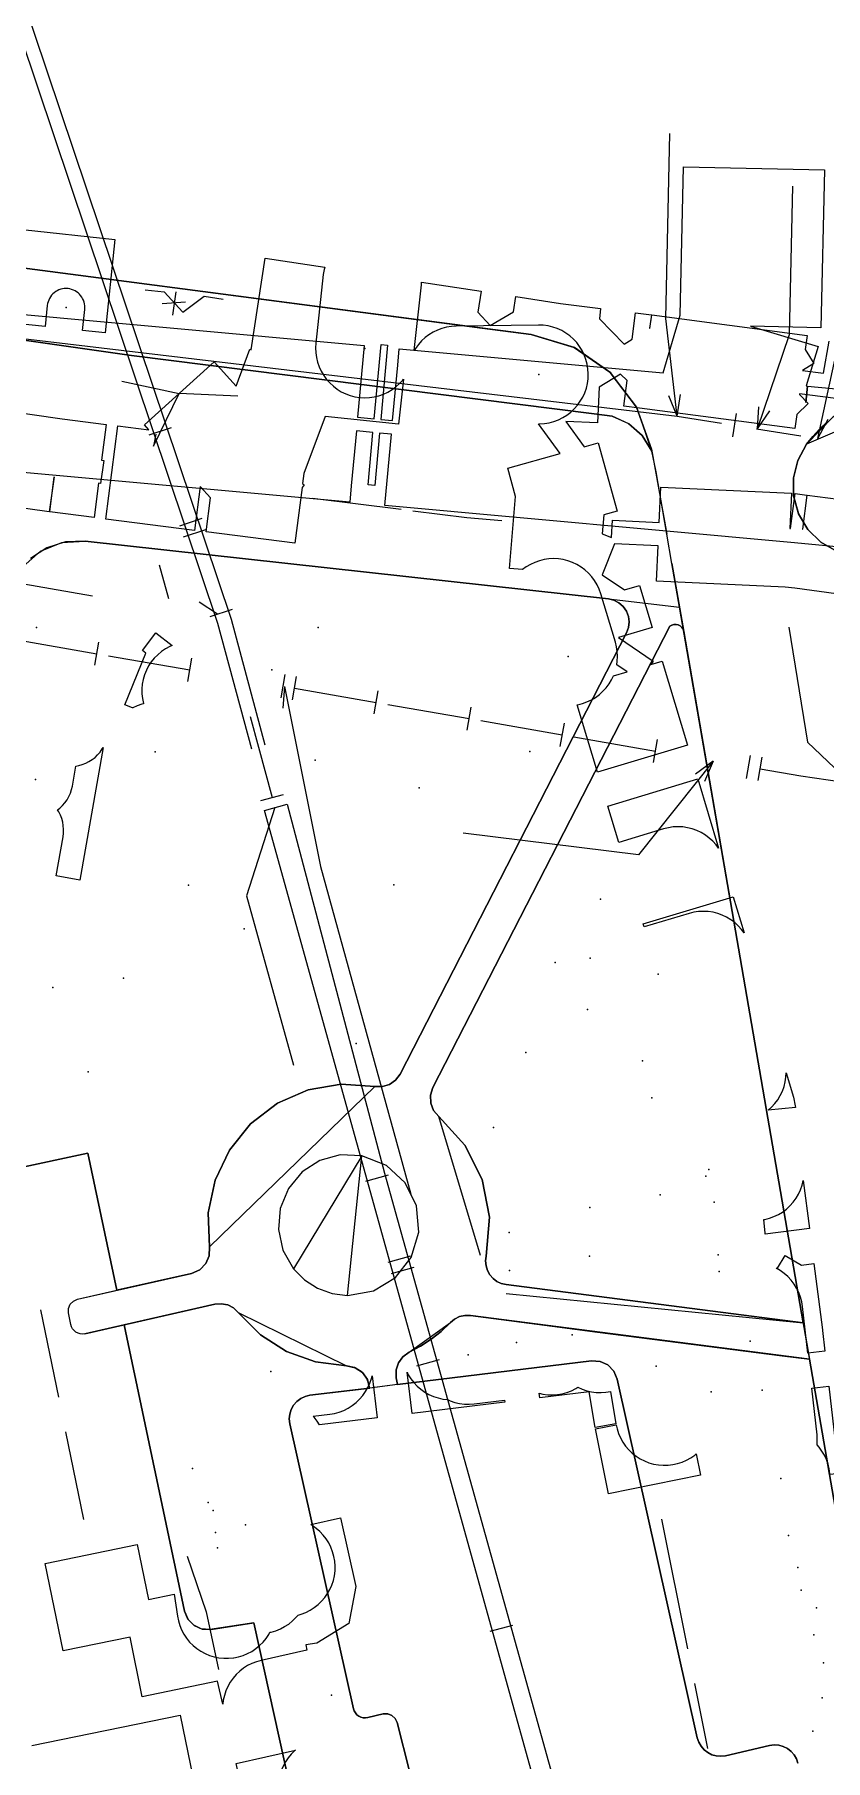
# Model space of a CAD drawing. Header units: metres. Extents: x 8858 to 9287, y -8974 to -8722.
# Drawn here: x 8967.4 to 9001, y -8900.2 to -8826.8 of the extents above; entities that cross this region are included whole.
import ezdxf

# ---------------------------------------------------------------- set-up
doc = ezdxf.new("R2010")
doc.units = ezdxf.units.M
for name, color, linetype in [('BENCH', 7, 'Continuous'), ('BUSH', 7, 'Continuous'), ('CURB', 7, 'Continuous'), ('ELECTR_CABLE', 7, 'Continuous'), ('GAS', 7, 'Continuous'), ('GRASS', 7, 'Continuous'), ('GROUND', 7, 'Continuous'), ('OVERHEAD_POWER_LINE', 7, 'Continuous'), ('ROAD', 7, 'Continuous'), ('SEWER', 7, 'Continuous'), ('SIDEWALK_PATH', 7, 'Continuous'), ('TRASH_BIN', 7, 'Continuous'), ('TREE', 7, 'Continuous'), ('WATER_PIPELINE', 7, 'Continuous')]:
    doc.layers.add(name, color=color, linetype=linetype)

msp = doc.modelspace()

# ---------------------------------------------------------------- linework, layer by layer
at = {"layer": 'BENCH'}
for p in [(8989.535, -8866.277), (8996.182, -8884.552)]:
    msp.add_point(p, dxfattribs=at)
at = {"layer": 'BUSH'}
for p in [(8968.709, -8838.397), (8981.436, -8840.144), (8988.844, -8841.251), (8979.441, -8852.024)]:
    msp.add_point(p, dxfattribs=at)
at = {"layer": 'CURB'}
for points in [[(8956.687, -8835.387), (8986.432, -8839.285)], [(8986.432, -8839.285), (8988.51, -8839.558)], [(9005.826, -8841.827), (9000.239, -8844.225)], [(8993.634, -8844.438), (8994.289, -8848.056)], [(8991.798, -8850.803), (8969.531, -8848.344)], [(8994.504, -8849.302), (8995.014, -8852.187)], [(8994.411, -8851.968), (8984.324, -8871.606)], [(8995.014, -8852.187), (9000.097, -8881.612)], [(8999.484, -8852.01), (9000.275, -8856.907), (9006.589, -8862.902), (9009.615, -8881.544), (9005.898, -8887.403), (9005.682, -8888.528), (9005.929, -8892.651), (9009.377, -8909.472)], [(8992.578, -8852.253), (8982.934, -8871.03)], [(8981.859, -8871.556), (8974.818, -8878.383)], [(8986.353, -8878.754), (8984.575, -8872.833)], [(8966.523, -8875.061), (8969.641, -8874.395), (8970.874, -8880.235)], [(8981.302, -8874.504), (8978.395, -8879.316)], [(8980.698, -8880.451), (8981.302, -8874.504)], [(8969.2, -8880.616), (8974.052, -8879.513)], [(8969.516, -8882.082), (8975.039, -8880.826)], [(8987.453, -8880.37), (9000.097, -8881.612)], [(8968.914, -8881.689), (8968.819, -8881.198)], [(8976.045, -8881.18), (8980.65, -8883.451)], [(8985.923, -8881.307), (8989.401, -8881.76), (8991.33, -8882.014), (8996.541, -8882.688), (8999.195, -8883.021), (9000.365, -8883.159)], [(8971.184, -8881.703), (8973.757, -8893.888)], [(8983.318, -8882.872), (8985.074, -8881.606)], [(8991.08, -8883.238), (8982.816, -8884.249)], [(9000.365, -8883.159), (9005.081, -8910.4)], [(8981.64, -8884.393), (8979.091, -8884.704)], [(8981.64, -8884.393), (8981.618, -8884.273)], [(8982.816, -8884.249), (8982.763, -8883.953)], [(8995.585, -8899.285), (8992.177, -8884.013)], [(8978.237, -8885.915), (8980.949, -8898.044)], [(8974.887, -8894.669), (8976.71, -8894.389), (8978.433, -8902.23)], [(8981.552, -8898.422), (8982.212, -8898.266)], [(8982.812, -8898.631), (8983.328, -8900.7)], [(8998.666, -8899.611), (8996.784, -8900.042)]]:
    msp.add_lwpolyline(points, dxfattribs=at)
at = {"layer": 'ELECTR_CABLE'}
for points in [[(8966.85, -8835.087), (8970.794, -8835.507), (8970.37, -8839.485), (8969.408, -8839.382), (8969.504, -8838.482), (8969.509, -8838.403), (8969.506, -8838.325), (8969.495, -8838.247), (8969.476, -8838.171), (8969.45, -8838.097), (8969.417, -8838.026), (8969.378, -8837.958), (8969.331, -8837.894), (8969.279, -8837.836), (8969.221, -8837.783), (8969.159, -8837.735), (8969.092, -8837.694), (8969.021, -8837.66), (8968.947, -8837.633), (8968.871, -8837.614), (8968.794, -8837.601), (8968.715, -8837.597), (8968.637, -8837.6), (8968.559, -8837.611), (8968.483, -8837.629), (8968.409, -8837.655), (8968.338, -8837.688), (8968.27, -8837.728), (8968.206, -8837.774), (8968.148, -8837.827), (8968.095, -8837.884), (8968.047, -8837.947), (8968.006, -8838.014), (8967.972, -8838.085), (8967.945, -8838.158), (8967.926, -8838.234), (8967.913, -8838.312), (8967.817, -8839.212), (8966.426, -8839.064)], [(9001.496, -8850.586), (8999.742, -8850.353), (8999.323, -8850.3), (8993.851, -8850.045), (8993.921, -8848.547), (8992.067, -8848.46), (8991.541, -8849.775), (8992.484, -8850.422), (8993.123, -8850.23), (8993.662, -8852.019), (8992.234, -8852.449), (8993.707, -8853.456), (8993.608, -8853.602), (8994.094, -8853.455), (8995.171, -8857.034), (8991.34, -8858.186), (8990.476, -8855.315), (8990.493, -8855.312), (8990.693, -8855.262), (8990.887, -8855.193), (8991.074, -8855.106), (8991.251, -8855), (8991.416, -8854.877), (8991.569, -8854.739), (8991.708, -8854.587), (8991.831, -8854.422), (8991.937, -8854.245), (8992.015, -8854.081), (8992.594, -8853.907), (8992.155, -8853.606), (8992.176, -8853.461), (8992.187, -8853.255), (8992.177, -8853.05), (8992.147, -8852.846), (8992.098, -8852.646), (8991.477, -8850.587), (8991.408, -8850.393), (8991.32, -8850.206), (8991.214, -8850.029), (8991.092, -8849.864), (8990.954, -8849.711), (8990.801, -8849.572), (8990.636, -8849.449), (8990.459, -8849.343), (8990.273, -8849.254), (8990.079, -8849.185), (8989.88, -8849.134), (8989.676, -8849.104), (8989.47, -8849.093), (8989.264, -8849.103), (8989.06, -8849.133), (8988.86, -8849.183), (8988.666, -8849.252), (8988.48, -8849.339), (8988.303, -8849.445), (8988.15, -8849.558), (8987.586, -8849.51), (8987.849, -8846.442), (8987.513, -8845.236), (8989.744, -8844.615), (8988.822, -8843.351), (8988.869, -8843.351), (8989.075, -8843.338), (8989.278, -8843.305), (8989.478, -8843.253), (8989.671, -8843.181), (8989.856, -8843.091), (8990.032, -8842.983), (8990.196, -8842.858), (8990.347, -8842.718), (8990.483, -8842.563), (8990.604, -8842.396), (8990.708, -8842.218), (8990.794, -8842.031), (8990.861, -8841.836), (8990.908, -8841.636), (8990.936, -8841.432), (8990.944, -8841.226), (8990.931, -8841.02), (8990.898, -8840.816), (8990.846, -8840.617), (8990.774, -8840.424), (8990.684, -8840.239), (8990.576, -8840.063), (8990.451, -8839.899), (8990.311, -8839.748), (8990.156, -8839.612), (8989.989, -8839.491), (8989.811, -8839.387), (8989.624, -8839.301), (8989.429, -8839.234), (8989.229, -8839.186), (8989.025, -8839.159), (8988.819, -8839.151), (8985.323, -8839.193), (8985.117, -8839.206), (8984.914, -8839.238), (8984.714, -8839.291), (8984.521, -8839.363), (8984.336, -8839.453), (8984.16, -8839.561), (8983.996, -8839.686), (8983.845, -8839.826), (8983.709, -8839.98), (8983.588, -8840.147), (8983.538, -8840.232), (8983.837, -8837.442), (8983.845, -8837.319), (8986.377, -8837.707), (8986.24, -8838.602), (8986.764, -8839.168), (8987.759, -8838.59), (8987.86, -8837.935), (8989.761, -8838.226), (8991.47, -8838.441), (8991.415, -8838.879), (8992.476, -8839.963), (8992.817, -8839.753), (8992.958, -8838.628), (8993.631, -8838.713), (8993.557, -8839.295), (8993.568, -8839.289), (8993.644, -8838.715), (9000.263, -8839.593), (9000.183, -8840.194), (9000.546, -8840.79), (9000.069, -8841.08), (9000.952, -8841.197), (9001.206, -8839.838)], [(8972.073, -8837.655), (8972.888, -8837.742), (8973.679, -8838.596)], [(8973.8, -8838.173), (8972.803, -8838.249)], [(8973.391, -8837.734), (8973.246, -8838.724)], [(8973.679, -8838.596), (8974.595, -8837.923), (8975.399, -8838.046)], [(9001.917, -8842.334), (8999.934, -8842.071), (8999.93, -8842.106), (9000.301, -8842.491), (8999.817, -8842.958), (8999.737, -8843.558), (8993.125, -8842.681), (8992.459, -8842.597), (8992.595, -8841.516), (8992.321, -8841.235), (8991.41, -8841.798), (8991.337, -8843.317), (8989.989, -8843.253), (8990.774, -8844.329), (8991.367, -8844.164), (8992.176, -8847.071), (8991.602, -8847.231), (8991.533, -8848.032), (8991.935, -8848.193), (8991.97, -8847.455), (8993.967, -8847.548), (8994.037, -8846.049), (8999.589, -8846.308), (8999.519, -8847.807), (8999.559, -8847.809), (8999.748, -8846.322), (9000.252, -8846.386), (9000.068, -8847.832), (9000.072, -8847.832), (9000.263, -8846.388), (9002.023, -8846.621)], [(8964.696, -8842.59), (8968.542, -8843.139), (8970.415, -8843.377), (8970.222, -8844.894), (8970.325, -8844.909), (8970.183, -8845.899), (8970.096, -8845.886), (8969.91, -8847.345), (8968.022, -8847.105), (8968.211, -8845.617), (8968.203, -8845.616), (8967.992, -8847.101), (8965.255, -8846.71)], [(8979.203, -8846.512), (8982.979, -8846.992)], [(8983.475, -8847.055), (8985.768, -8847.347), (8987.258, -8847.475)], [(8973.091, -8850.81), (8972.692, -8849.368)], [(8975.165, -8851.456), (8974.38, -8850.95)], [(8968.401, -8884.788), (8967.634, -8881.061)], [(8969.471, -8889.985), (8968.704, -8886.257)], [(8994.059, -8889.973), (8995.169, -8895.5)], [(8995.465, -8896.971), (8996.02, -8899.734)]]:
    msp.add_lwpolyline(points, dxfattribs=at)
for points in [[(8974.182, -8847.889), (8970.406, -8847.409), (8970.911, -8843.441), (8972.238, -8843.609), (8972.048, -8843.4), (8975.012, -8840.714), (8975.949, -8841.748), (8976.533, -8840.183), (8976.586, -8840.203), (8977.185, -8836.297), (8979.721, -8836.686), (8979.693, -8836.791), (8979.661, -8836.994), (8979.348, -8839.92), (8979.336, -8840.126), (8979.344, -8840.332), (8979.373, -8840.536), (8979.421, -8840.736), (8979.489, -8840.931), (8979.575, -8841.118), (8979.68, -8841.296), (8979.801, -8841.462), (8979.938, -8841.616), (8980.09, -8841.756), (8980.254, -8841.88), (8980.43, -8841.987), (8980.616, -8842.077), (8980.809, -8842.148), (8981.009, -8842.2), (8981.212, -8842.232), (8981.418, -8842.244), (8981.624, -8842.235), (8981.828, -8842.207), (8982.028, -8842.159), (8982.223, -8842.091), (8982.41, -8842.004), (8982.588, -8841.9), (8982.754, -8841.779), (8982.908, -8841.641), (8983.048, -8841.49), (8983.07, -8841.46), (8982.864, -8843.372), (8979.737, -8843.036), (8978.833, -8845.462), (8978.777, -8845.898), (8978.841, -8845.945), (8978.756, -8846.062), (8978.455, -8848.433), (8974.678, -8847.952), (8974.862, -8846.505), (8974.42, -8846.017)], [(8971.218, -8855.315), (8972.107, -8853.11), (8971.962, -8852.998), (8972.53, -8852.257), (8973.225, -8852.79), (8973.122, -8852.833), (8972.941, -8852.932), (8972.771, -8853.048), (8972.613, -8853.18), (8972.468, -8853.327), (8972.339, -8853.487), (8972.226, -8853.66), (8972.13, -8853.842), (8972.053, -8854.033), (8971.995, -8854.231), (8971.956, -8854.434), (8971.938, -8854.639), (8971.939, -8854.845), (8971.961, -8855.05), (8972.003, -8855.252), (8972.01, -8855.272), (8971.941, -8855.288), (8971.745, -8855.352), (8971.557, -8855.436), (8971.54, -8855.445)], [(8991.773, -8859.623), (8995.603, -8858.47), (8996.49, -8861.419), (8996.384, -8861.275), (8996.246, -8861.122), (8996.094, -8860.983), (8995.929, -8860.86), (8995.752, -8860.754), (8995.566, -8860.665), (8995.372, -8860.595), (8995.172, -8860.545), (8994.969, -8860.514), (8994.763, -8860.504), (8994.557, -8860.513), (8994.353, -8860.543), (8994.153, -8860.593), (8992.238, -8861.169)], [(8993.281, -8864.637), (8997.112, -8863.485), (8997.574, -8865.019), (8997.467, -8864.875), (8997.329, -8864.722), (8997.177, -8864.583), (8997.012, -8864.46), (8996.835, -8864.354), (8996.649, -8864.265), (8996.455, -8864.196), (8996.255, -8864.145), (8996.051, -8864.114), (8995.846, -8864.104), (8995.64, -8864.113), (8995.436, -8864.143), (8995.236, -8864.193), (8993.321, -8864.769)], [(8999.679, -8872.018), (8999.753, -8872.385), (8999.76, -8872.447), (8998.605, -8872.569), (8998.751, -8872.437), (8998.89, -8872.285), (8999.013, -8872.12), (8999.119, -8871.943), (8999.207, -8871.757), (8999.277, -8871.563), (8999.328, -8871.363), (8999.359, -8871.159), (8999.368, -8870.983)], [(9000.358, -8877.603), (8998.476, -8877.845), (8998.471, -8877.807), (8998.417, -8877.227), (8998.457, -8877.221), (8998.657, -8877.169), (8998.85, -8877.099), (8999.036, -8877.009), (8999.212, -8876.902), (8999.377, -8876.779), (8999.529, -8876.639), (8999.666, -8876.486), (8999.788, -8876.319), (8999.893, -8876.142), (8999.98, -8875.955), (9000.048, -8875.761), (9000.096, -8875.564)], [(9000.549, -8879.091), (9000.914, -8881.922), (9000.917, -8881.952), (9001.017, -8882.828), (9000.287, -8882.911), (9000.062, -8880.923), (9000.029, -8880.72), (8999.976, -8880.521), (8999.903, -8880.328), (8999.813, -8880.143), (8999.704, -8879.968), (8999.579, -8879.804), (8999.438, -8879.653), (8999.283, -8879.517), (8999.116, -8879.397), (8998.943, -8879.297), (8999.005, -8879.289), (8999.333, -8878.747), (9000.015, -8879.159)], [(8987.392, -8884.994), (8983.442, -8885.475), (8983.228, -8883.72), (8983.281, -8883.825), (8983.391, -8883.999), (8983.517, -8884.162), (8983.659, -8884.311), (8983.815, -8884.446), (8983.983, -8884.565), (8984.162, -8884.667), (8984.351, -8884.751), (8984.546, -8884.816), (8984.747, -8884.862), (8984.95, -8884.887), (8985.07, -8884.941), (8985.266, -8885.006), (8985.467, -8885.051), (8985.671, -8885.077), (8985.877, -8885.082), (8986.083, -8885.068), (8987.382, -8884.91)], [(8979.499, -8885.954), (8979.4, -8885.797), (8979.273, -8885.634), (8979.232, -8885.592), (8979.94, -8885.506), (8980.143, -8885.471), (8980.342, -8885.417), (8980.534, -8885.343), (8980.718, -8885.25), (8980.893, -8885.141), (8981.055, -8885.014), (8981.205, -8884.872), (8981.34, -8884.716), (8981.459, -8884.548), (8981.561, -8884.369), (8981.645, -8884.181), (8981.71, -8883.985), (8981.736, -8883.871), (8981.953, -8885.656)], [(8991.236, -8886.072), (8990.98, -8884.558), (8988.881, -8884.813), (8988.857, -8884.619), (8989.013, -8884.654), (8989.218, -8884.68), (8989.424, -8884.686), (8989.629, -8884.671), (8989.832, -8884.637), (8990.031, -8884.582), (8990.224, -8884.509), (8990.408, -8884.417), (8990.495, -8884.362), (8990.683, -8884.445), (8990.878, -8884.51), (8991.079, -8884.556), (8991.284, -8884.581), (8991.49, -8884.587), (8991.695, -8884.572), (8991.89, -8884.538), (8992.123, -8885.922)], [(9001.607, -8888.032), (9001.235, -8888.074), (9001.234, -8888.04), (9001.204, -8887.836), (9001.155, -8887.636), (9001.086, -8887.441), (9000.999, -8887.255), (9000.893, -8887.078), (9000.771, -8886.912), (9000.686, -8886.817), (9000.688, -8886.8), (9000.695, -8886.595), (9000.682, -8886.389), (9000.457, -8884.402), (9001.186, -8884.319)], [(8995.724, -8888.109), (8991.803, -8888.897), (8991.247, -8886.134), (8992.13, -8885.956), (8992.169, -8886.133), (8992.232, -8886.329), (8992.315, -8886.518), (8992.416, -8886.698), (8992.534, -8886.867), (8992.667, -8887.024), (8992.816, -8887.167), (8992.978, -8887.294), (8993.151, -8887.405), (8993.335, -8887.499), (8993.527, -8887.574), (8993.725, -8887.63), (8993.928, -8887.666), (8994.134, -8887.682), (8994.34, -8887.678), (8994.544, -8887.654), (8994.746, -8887.61), (8994.942, -8887.546), (8995.13, -8887.464), (8995.31, -8887.363), (8995.479, -8887.245), (8995.54, -8887.193)], [(8980.391, -8889.913), (8981.052, -8892.839), (8980.749, -8894.412), (8979.389, -8895.259), (8978.917, -8895.327), (8978.967, -8895.551), (8977.015, -8895.988), (8976.817, -8896.042), (8976.624, -8896.116), (8976.44, -8896.209), (8976.266, -8896.319), (8976.103, -8896.446), (8975.954, -8896.588), (8975.819, -8896.744), (8975.701, -8896.912), (8975.599, -8897.091), (8975.515, -8897.28), (8975.45, -8897.475), (8975.405, -8897.676), (8975.383, -8897.853), (8975.164, -8896.876), (8971.954, -8897.534), (8971.434, -8894.998), (8968.582, -8895.585), (8967.814, -8891.857), (8971.732, -8891.051), (8972.215, -8893.398), (8973.319, -8893.172), (8973.455, -8894.101), (8973.495, -8894.303), (8973.554, -8894.501), (8973.632, -8894.691), (8973.729, -8894.873), (8973.843, -8895.045), (8973.973, -8895.205), (8974.119, -8895.351), (8974.278, -8895.482), (8974.449, -8895.597), (8974.63, -8895.694), (8974.821, -8895.774), (8975.018, -8895.834), (8975.22, -8895.875), (8975.425, -8895.896), (8975.631, -8895.896), (8975.836, -8895.876), (8975.842, -8895.875), (8975.847, -8895.875), (8976.05, -8895.835), (8976.247, -8895.776), (8976.438, -8895.697), (8976.62, -8895.601), (8976.791, -8895.487), (8976.951, -8895.356), (8977.097, -8895.211), (8977.228, -8895.052), (8977.343, -8894.881), (8977.391, -8894.791), (8977.446, -8894.781), (8977.644, -8894.723), (8977.835, -8894.646), (8978.017, -8894.55), (8978.19, -8894.438), (8978.35, -8894.308), (8978.498, -8894.164), (8978.589, -8894.055), (8978.726, -8894.017), (8978.918, -8893.943), (8979.102, -8893.85), (8979.276, -8893.74), (8979.439, -8893.613), (8979.588, -8893.471), (8979.722, -8893.315), (8979.841, -8893.146), (8979.942, -8892.967), (8980.026, -8892.778), (8980.09, -8892.583), (8980.135, -8892.382), (8980.161, -8892.177), (8980.165, -8891.971), (8980.15, -8891.766), (8980.115, -8891.563), (8980.06, -8891.364), (8979.986, -8891.172), (8979.893, -8890.988), (8979.783, -8890.814), (8979.656, -8890.651), (8979.513, -8890.502), (8979.357, -8890.367), (8979.137, -8890.196)], [(8978.472, -8899.807), (8978.443, -8899.831), (8978.296, -8899.976), (8978.164, -8900.134), (8978.048, -8900.304), (8977.95, -8900.485), (8977.869, -8900.675), (8977.808, -8900.872), (8977.766, -8901.074), (8977.744, -8901.279), (8977.743, -8901.485), (8977.761, -8901.69), (8977.8, -8901.892), (8977.858, -8902.09), (8977.936, -8902.281), (8978.585, -8903.682), (8976.779, -8904.086), (8975.947, -8900.373)]]:
    msp.add_lwpolyline(points, close=True, dxfattribs=at)
at = {"layer": 'GAS'}
for points in [[(8975.749, -8851.689), (8964.537, -8818.363)], [(8963.969, -8818.555), (8975.155, -8851.836)], [(8972.254, -8843.829), (8973.202, -8843.51)], [(8973.553, -8847.692), (8974.501, -8847.374)], [(8973.712, -8848.166), (8974.66, -8847.848)], [(8962.435, -8849.391), (8969.835, -8850.681)], [(8974.852, -8851.556), (8975.8, -8851.237)], [(8975.155, -8851.836), (8976.612, -8857.194)], [(8977.191, -8857.036), (8975.749, -8851.689)], [(8966.551, -8852.532), (8970.022, -8853.137)], [(8969.936, -8853.629), (8970.108, -8852.644)], [(8970.515, -8853.223), (8973.985, -8853.828)], [(8973.9, -8854.321), (8974.071, -8853.335)], [(8977.863, -8855.012), (8978.035, -8854.027)], [(8978.356, -8855.098), (8978.527, -8854.113)], [(8978.009, -8854.53), (8977.94, -8855.461)], [(8978.009, -8854.53), (8979.54, -8862.199)], [(8978.441, -8854.605), (8981.912, -8855.21)], [(8981.826, -8855.703), (8981.998, -8854.718)], [(8976.545, -8855.806), (8976.901, -8857.115), (8977.483, -8859.257)], [(8982.405, -8855.296), (8985.876, -8855.901)], [(8985.79, -8856.394), (8985.962, -8855.409)], [(8986.368, -8855.987), (8989.839, -8856.593)], [(8989.753, -8857.085), (8989.925, -8856.1)], [(8990.332, -8856.679), (8993.803, -8857.284)], [(8993.717, -8857.776), (8993.889, -8856.791)], [(8996.264, -8857.713), (8993.083, -8861.706)], [(8996.264, -8857.713), (8995.507, -8858.261)], [(8996.264, -8857.713), (8995.898, -8858.573)], [(8997.687, -8858.455), (8997.85, -8857.468)], [(8998.18, -8858.536), (8998.343, -8857.549)], [(8998.262, -8858.043), (9000, -8858.33)], [(9000, -8858.33), (9001.742, -8858.597)], [(8977.001, -8859.388), (8977.966, -8859.126)], [(8977.155, -8859.809), (8978.12, -8859.548)], [(8978.12, -8859.548), (8982.269, -8875.245)], [(8977.601, -8859.688), (8976.397, -8863.443)], [(8992.884, -8916.398), (8977.155, -8859.809)], [(8993.083, -8861.706), (8985.623, -8860.776)], [(8979.54, -8862.199), (8983.392, -8876.14)], [(8976.397, -8863.443), (8978.39, -8870.654)], [(8981.475, -8875.587), (8982.439, -8875.321)], [(8982.269, -8875.245), (8993.779, -8916.544)], [(8982.428, -8879.034), (8983.391, -8878.768)], [(8982.561, -8879.516), (8983.525, -8879.25)], [(8983.646, -8883.445), (8984.61, -8883.178)], [(8986.77, -8894.749), (8987.734, -8894.482)]]:
    msp.add_lwpolyline(points, dxfattribs=at)
at = {"layer": 'GRASS'}
for points in [[(8936.484, -8832.739), (8952.641, -8837.521), (8955.388, -8838.145), (8971.495, -8840.453), (8991.19, -8842.923), (8991.965, -8843.027), (8992.662, -8843.346), (8993.237, -8843.852), (8993.648, -8844.517), (8993.029, -8842.692), (8991.897, -8841.19), (8990.355, -8840.111), (8988.509, -8839.558)], [(9258.834, -8882.007), (9259.042, -8877.797), (9182.343, -8867.842), (9152.03, -8860.335), (9005.826, -8841.827), (9004.224, -8841.84), (9002.707, -8842.266), (9001.353, -8843.072), (9000.239, -8844.225), (8999.862, -8844.909), (8999.676, -8845.656), (8999.686, -8846.425), (8999.896, -8847.178), (9000.293, -8847.851), (9000.841, -8848.391), (9001.508, -8848.774), (9002.263, -8848.976), (9125.548, -8865.277)], [(8994.411, -8851.968), (8984.324, -8871.606), (8984.222, -8871.932), (8984.234, -8872.264), (8984.354, -8872.574), (8984.575, -8872.833), (8985.695, -8874.06), (8986.426, -8875.519), (8986.736, -8877.121), (8986.597, -8878.777), (8986.572, -8878.984), (8986.591, -8879.19), (8986.652, -8879.388), (8986.753, -8879.571), (8986.89, -8879.729), (8987.055, -8879.854), (8987.242, -8879.942), (8987.445, -8879.99), (9000.097, -8881.612), (8995.014, -8852.187), (8994.981, -8852.097), (8994.928, -8852.019), (8994.857, -8851.957), (8994.772, -8851.913), (8994.679, -8851.892), (8994.584, -8851.895), (8994.494, -8851.92)]]:
    msp.add_lwpolyline(points, close=True, dxfattribs=at)
for points in [[(8966.523, -8875.061), (8969.641, -8874.395), (8970.874, -8880.235), (8974.052, -8879.513), (8974.399, -8879.36), (8974.658, -8879.099), (8974.805, -8878.762), (8974.818, -8878.382), (8974.767, -8876.942), (8975.055, -8875.55), (8975.662, -8874.264), (8976.569, -8873.144), (8977.717, -8872.272), (8979.02, -8871.705), (8980.421, -8871.46), (8981.859, -8871.556), (8982.182, -8871.564), (8982.484, -8871.471), (8982.742, -8871.29), (8982.934, -8871.03), (8992.578, -8852.253), (8992.662, -8852.025), (8992.688, -8851.787), (8992.657, -8851.55), (8992.569, -8851.323), (8992.429, -8851.125), (8992.248, -8850.968), (8992.035, -8850.858), (8991.798, -8850.803), (8969.531, -8848.344), (8968.683, -8848.371), (8967.892, -8848.628), (8967.201, -8849.091)], [(8983.328, -8900.7), (8982.812, -8898.631), (8982.728, -8898.453), (8982.587, -8898.325), (8982.409, -8898.259), (8982.212, -8898.266), (8981.552, -8898.422), (8981.454, -8898.435), (8981.356, -8898.429), (8981.261, -8898.403), (8981.172, -8898.359), (8981.093, -8898.298), (8981.029, -8898.224), (8980.98, -8898.139), (8980.949, -8898.044), (8978.237, -8885.915), (8978.213, -8885.707), (8978.232, -8885.501), (8978.294, -8885.303), (8978.396, -8885.12), (8978.534, -8884.963), (8978.699, -8884.839), (8978.887, -8884.751), (8979.091, -8884.704), (8981.64, -8884.393), (8981.618, -8884.273), (8981.498, -8883.947), (8981.281, -8883.688), (8980.991, -8883.516), (8980.65, -8883.451), (8979.329, -8883.282), (8978.092, -8882.833), (8976.983, -8882.125), (8976.045, -8881.18), (8975.839, -8880.986), (8975.593, -8880.858), (8975.321, -8880.803), (8975.039, -8880.826), (8971.184, -8881.703), (8973.757, -8893.888), (8973.906, -8894.24), (8974.166, -8894.504), (8974.504, -8894.654), (8974.887, -8894.669), (8976.71, -8894.389), (8978.433, -8902.23)], [(9005.082, -8910.405), (9000.365, -8883.159), (8985.923, -8881.307), (8985.688, -8881.304), (8985.463, -8881.356), (8985.255, -8881.457), (8985.074, -8881.606), (8984.68, -8881.982), (8984.254, -8882.319), (8983.799, -8882.616), (8983.318, -8882.872), (8983.048, -8883.06), (8982.857, -8883.318), (8982.758, -8883.624), (8982.763, -8883.953), (8982.816, -8884.249), (8991.08, -8883.238), (8991.451, -8883.262), (8991.778, -8883.413), (8992.031, -8883.671), (8992.177, -8884.013), (8995.585, -8899.285), (8995.647, -8899.473), (8995.744, -8899.643), (8995.871, -8899.791), (8996.027, -8899.913), (8996.204, -8900.001), (8996.393, -8900.053), (8996.588, -8900.067), (8996.784, -8900.042), (8998.666, -8899.611), (8998.862, -8899.587), (8999.056, -8899.6), (8999.245, -8899.651), (8999.421, -8899.739), (8999.577, -8899.86), (8999.705, -8900.007), (8999.802, -8900.176), (8999.864, -8900.363)]]:
    msp.add_lwpolyline(points, dxfattribs=at)
at = {"layer": 'GROUND'}
for points in [[(8952.641, -8837.521), (8936.484, -8832.739), (8988.51, -8839.558), (8990.337, -8840.102), (8991.868, -8841.162), (8993.001, -8842.64), (8993.634, -8844.438), (8993.651, -8844.524), (8993.241, -8843.856), (8992.665, -8843.348), (8991.967, -8843.028), (8991.19, -8842.923), (8971.495, -8840.453), (8955.388, -8838.145)], [(8994.928, -8852.019), (8994.981, -8852.097), (8994.994, -8852.132), (9000.097, -8881.612), (8987.445, -8879.99), (8987.242, -8879.942), (8987.055, -8879.854), (8986.89, -8879.729), (8986.753, -8879.571), (8986.652, -8879.388), (8986.591, -8879.19), (8986.572, -8878.985), (8986.597, -8878.777), (8986.736, -8877.121), (8986.426, -8875.519), (8985.695, -8874.06), (8984.575, -8872.833), (8984.354, -8872.574), (8984.234, -8872.264), (8984.222, -8871.932), (8984.324, -8871.606), (8994.411, -8851.968), (8994.494, -8851.92), (8994.584, -8851.895), (8994.679, -8851.892), (8994.772, -8851.913), (8994.857, -8851.957)]]:
    msp.add_lwpolyline(points, close=True, dxfattribs=at)
for points in [[(9001.508, -8848.774), (9000.841, -8848.391), (9000.293, -8847.851), (8999.896, -8847.178), (8999.686, -8846.425), (8999.676, -8845.656), (8999.862, -8844.909), (9000.24, -8844.225), (9000.502, -8843.893), (9000.787, -8843.58), (9001.094, -8843.289)], [(8966.883, -8849.422), (8967.621, -8848.777), (8968.527, -8848.403), (8969.531, -8848.344), (8991.798, -8850.803), (8992.035, -8850.858), (8992.248, -8850.968), (8992.429, -8851.125), (8992.569, -8851.323), (8992.657, -8851.55), (8992.688, -8851.787), (8992.662, -8852.025), (8992.578, -8852.253), (8982.934, -8871.03), (8982.742, -8871.29), (8982.484, -8871.471), (8982.182, -8871.564), (8981.859, -8871.556), (8980.421, -8871.46), (8979.02, -8871.705), (8977.717, -8872.272), (8976.569, -8873.144), (8975.662, -8874.264), (8975.055, -8875.55), (8974.767, -8876.942), (8974.818, -8878.382), (8974.805, -8878.762), (8974.658, -8879.099), (8974.399, -8879.36), (8974.052, -8879.513), (8970.874, -8880.235), (8969.641, -8874.395), (8966.523, -8875.061)], [(8978.433, -8902.23), (8976.71, -8894.389), (8974.837, -8894.676), (8974.468, -8894.645), (8974.146, -8894.489), (8973.898, -8894.229), (8973.757, -8893.888), (8971.184, -8881.703), (8975.039, -8880.826), (8975.321, -8880.803), (8975.593, -8880.858), (8975.839, -8880.986), (8976.045, -8881.18), (8976.983, -8882.125), (8978.092, -8882.833), (8979.329, -8883.282), (8980.65, -8883.451), (8981.02, -8883.528), (8981.326, -8883.729), (8981.54, -8884.027), (8981.632, -8884.393), (8979.091, -8884.704), (8978.887, -8884.751), (8978.699, -8884.839), (8978.534, -8884.963), (8978.396, -8885.12), (8978.294, -8885.303), (8978.232, -8885.501), (8978.213, -8885.707), (8978.237, -8885.915), (8980.949, -8898.044), (8980.98, -8898.139), (8981.029, -8898.224), (8981.093, -8898.298), (8981.172, -8898.359), (8981.261, -8898.403), (8981.356, -8898.429), (8981.454, -8898.435), (8981.552, -8898.422), (8982.212, -8898.266), (8982.409, -8898.259), (8982.587, -8898.325), (8982.728, -8898.453), (8982.812, -8898.631), (8983.328, -8900.7)], [(8999.864, -8900.363), (8999.802, -8900.176), (8999.705, -8900.007), (8999.577, -8899.86), (8999.421, -8899.739), (8999.245, -8899.651), (8999.056, -8899.6), (8998.862, -8899.587), (8998.666, -8899.611), (8996.784, -8900.042), (8996.588, -8900.067), (8996.393, -8900.053), (8996.204, -8900.001), (8996.027, -8899.913), (8995.871, -8899.791), (8995.744, -8899.643), (8995.647, -8899.473), (8995.585, -8899.285), (8992.177, -8884.013), (8992.031, -8883.671), (8991.778, -8883.413), (8991.451, -8883.262), (8991.08, -8883.238), (8982.816, -8884.249), (8982.763, -8883.953), (8982.758, -8883.624), (8982.857, -8883.318), (8983.048, -8883.06), (8983.318, -8882.872), (8983.799, -8882.616), (8984.254, -8882.319), (8984.68, -8881.982), (8985.074, -8881.606), (8985.255, -8881.457), (8985.463, -8881.356), (8985.688, -8881.304), (8985.923, -8881.307), (9000.365, -8883.159), (9002.721, -8896.766)]]:
    msp.add_lwpolyline(points, dxfattribs=at)
at = {"layer": 'OVERHEAD_POWER_LINE'}
for points in [[(8971.085, -8841.536), (8973.53, -8842.057)], [(8972.44, -8844.307), (8973.53, -8842.057)], [(8976.027, -8842.17), (8973.53, -8842.057)], [(8972.537, -8843.799), (8972.44, -8844.307)], [(8973.869, -8891.557), (8974.678, -8893.923)], [(8974.678, -8893.923), (8975.195, -8896.369)]]:
    msp.add_lwpolyline(points, dxfattribs=at)
at = {"layer": 'ROAD'}
for points in [[(9001.794, -8891.415), (8994.826, -8851.16), (8994.504, -8849.302), (8994.289, -8848.056), (8993.828, -8845.396), (8993.634, -8844.439), (8993.634, -8844.438), (8993.002, -8842.642), (8993, -8842.639), (8991.869, -8841.163), (8991.867, -8841.161), (8990.338, -8840.103), (8990.335, -8840.102), (8988.51, -8839.558), (8988.509, -8839.558), (8936.484, -8832.739)], [(9001.094, -8843.289), (9000.788, -8843.58), (9000.787, -8843.581), (9000.503, -8843.893), (9000.502, -8843.893), (9000.24, -8844.224), (9000.239, -8844.226), (8999.863, -8844.908), (8999.862, -8844.911), (8999.677, -8845.655), (8999.676, -8845.657), (8999.686, -8846.424), (8999.687, -8846.426), (8999.896, -8847.176), (8999.897, -8847.179), (9000.293, -8847.85), (9000.294, -8847.852), (9000.84, -8848.39), (9000.842, -8848.392), (9001.507, -8848.773)]]:
    msp.add_lwpolyline(points, dxfattribs=at)
at = {"layer": 'SEWER'}
for points in [[(8964.092, -8838.44), (8981.401, -8840.023), (8981.122, -8843.076), (8981.83, -8843.14), (8982.12, -8839.977), (8982.396, -8840.002), (8982.107, -8843.166), (8982.615, -8843.212), (8982.831, -8840.856), (8982.895, -8840.159), (8994.128, -8841.186), (8994.861, -8838.733), (8994.997, -8832.41), (9000.995, -8832.539), (9000.851, -8839.268), (8997.851, -8839.203), (9000.726, -8840.062), (9000.224, -8841.744), (9000.273, -8841.748), (9000.209, -8842.445), (9000.213, -8842.446), (9000.277, -8841.748), (9004.687, -8842.158)], [(9002.851, -8848.716), (8999.723, -8848.426), (8982.284, -8846.832), (8982.562, -8843.795), (8982.054, -8843.748), (8981.85, -8845.977), (8981.573, -8845.952), (8981.777, -8843.723), (8981.069, -8843.658), (8980.855, -8845.998), (8980.854, -8845.998), (8980.791, -8846.695), (8965.784, -8845.323)], [(8967.25, -8899.606), (8973.574, -8898.317), (8974.772, -8904.196)]]:
    msp.add_lwpolyline(points, dxfattribs=at)
msp.add_lwpolyline([(8969.303, -8862.771), (8968.291, -8862.595), (8968.582, -8860.927), (8968.601, -8860.771), (8968.605, -8860.614), (8968.594, -8860.457), (8968.567, -8860.302), (8968.526, -8860.151), (8968.469, -8860.005), (8968.399, -8859.864), (8968.348, -8859.784), (8968.447, -8859.707), (8968.561, -8859.599), (8968.663, -8859.48), (8968.754, -8859.352), (8968.831, -8859.216), (8968.895, -8859.072), (8968.945, -8858.923), (8968.979, -8858.77), (8969.127, -8857.92), (8969.248, -8857.899), (8969.399, -8857.857), (8969.546, -8857.801), (8969.686, -8857.73), (8969.819, -8857.646), (8969.943, -8857.55), (8970.056, -8857.442), (8970.159, -8857.323), (8970.25, -8857.194), (8970.286, -8857.13)], close=True, dxfattribs=at)
at = {"layer": 'SIDEWALK_PATH'}
for points in [[(8966.883, -8849.422), (8967.621, -8848.777), (8968.527, -8848.403), (8969.531, -8848.344), (8991.798, -8850.803), (8994.826, -8851.16), (8994.504, -8849.302), (8994.289, -8848.056), (8993.828, -8845.396), (8993.651, -8844.524), (8993.241, -8843.856), (8992.665, -8843.348), (8991.967, -8843.028), (8991.19, -8842.923), (8971.495, -8840.453), (8955.388, -8838.145)], [(8978.433, -8902.23), (8976.71, -8894.389), (8974.837, -8894.676), (8974.468, -8894.645), (8974.146, -8894.489), (8973.898, -8894.229), (8973.757, -8893.888), (8971.184, -8881.703), (8969.516, -8882.082), (8969.416, -8882.094), (8969.316, -8882.087), (8969.221, -8882.059), (8969.131, -8882.013), (8969.053, -8881.95), (8968.99, -8881.873), (8968.943, -8881.785), (8968.914, -8881.689), (8968.819, -8881.198), (8968.82, -8881.004), (8968.892, -8880.83), (8969.022, -8880.695), (8969.2, -8880.616), (8970.874, -8880.235), (8969.641, -8874.395), (8966.523, -8875.061)], [(8999.864, -8900.363), (8999.802, -8900.176), (8999.705, -8900.007), (8999.577, -8899.86), (8999.421, -8899.739), (8999.245, -8899.651), (8999.056, -8899.6), (8998.862, -8899.587), (8998.666, -8899.611), (8996.784, -8900.042), (8996.588, -8900.067), (8996.393, -8900.053), (8996.204, -8900.001), (8996.027, -8899.913), (8995.871, -8899.791), (8995.744, -8899.643), (8995.647, -8899.473), (8995.585, -8899.285), (8992.177, -8884.013), (8992.031, -8883.671), (8991.778, -8883.413), (8991.451, -8883.262), (8991.08, -8883.238), (8982.816, -8884.249), (8981.64, -8884.393), (8979.091, -8884.704), (8978.887, -8884.751), (8978.699, -8884.839), (8978.534, -8884.963), (8978.396, -8885.12), (8978.294, -8885.303), (8978.232, -8885.501), (8978.213, -8885.707), (8978.237, -8885.915), (8980.949, -8898.044), (8980.98, -8898.139), (8981.029, -8898.224), (8981.093, -8898.298), (8981.172, -8898.359), (8981.261, -8898.403), (8981.356, -8898.429), (8981.454, -8898.435), (8981.552, -8898.422), (8982.212, -8898.266), (8982.409, -8898.259), (8982.587, -8898.325), (8982.728, -8898.453), (8982.812, -8898.631), (8983.328, -8900.7)]]:
    msp.add_lwpolyline(points, dxfattribs=at)
for points in [[(8974.818, -8878.382), (8974.767, -8876.942), (8975.055, -8875.55), (8975.662, -8874.264), (8976.569, -8873.144), (8977.717, -8872.272), (8979.02, -8871.705), (8980.421, -8871.46), (8981.859, -8871.556), (8982.182, -8871.564), (8982.484, -8871.471), (8982.742, -8871.29), (8982.934, -8871.03), (8992.578, -8852.253), (8992.662, -8852.025), (8992.688, -8851.787), (8992.657, -8851.55), (8992.569, -8851.323), (8992.429, -8851.125), (8992.248, -8850.968), (8992.035, -8850.858), (8991.798, -8850.803), (8994.826, -8851.16), (8995.014, -8852.187), (8994.981, -8852.097), (8994.928, -8852.019), (8994.857, -8851.957), (8994.772, -8851.913), (8994.679, -8851.892), (8994.584, -8851.895), (8994.494, -8851.92), (8994.411, -8851.968), (8984.324, -8871.606), (8984.222, -8871.932), (8984.234, -8872.264), (8984.354, -8872.574), (8984.575, -8872.833), (8985.695, -8874.06), (8986.426, -8875.519), (8986.736, -8877.121), (8986.597, -8878.777), (8986.572, -8878.985), (8986.591, -8879.19), (8986.652, -8879.388), (8986.753, -8879.571), (8986.89, -8879.729), (8987.055, -8879.854), (8987.242, -8879.942), (8987.445, -8879.99), (9000.097, -8881.612), (9000.365, -8883.159), (8985.923, -8881.307), (8985.688, -8881.304), (8985.463, -8881.356), (8985.255, -8881.457), (8985.074, -8881.606), (8984.68, -8881.982), (8984.254, -8882.319), (8983.799, -8882.616), (8983.318, -8882.872), (8983.048, -8883.06), (8982.857, -8883.318), (8982.758, -8883.624), (8982.763, -8883.953), (8982.816, -8884.249), (8981.632, -8884.393), (8981.54, -8884.027), (8981.326, -8883.729), (8981.02, -8883.528), (8980.65, -8883.451), (8979.329, -8883.282), (8978.092, -8882.833), (8976.983, -8882.125), (8976.045, -8881.18), (8975.839, -8880.986), (8975.593, -8880.858), (8975.321, -8880.803), (8975.039, -8880.826), (8971.184, -8881.703), (8969.516, -8882.082), (8969.416, -8882.094), (8969.316, -8882.087), (8969.221, -8882.059), (8969.131, -8882.013), (8969.053, -8881.95), (8968.99, -8881.873), (8968.943, -8881.785), (8968.914, -8881.689), (8968.819, -8881.198), (8968.82, -8881.004), (8968.892, -8880.83), (8969.022, -8880.695), (8969.2, -8880.616), (8970.874, -8880.235), (8974.052, -8879.513), (8974.399, -8879.36), (8974.658, -8879.099), (8974.805, -8878.762)], [(8980.698, -8880.451), (8981.806, -8880.258), (8982.739, -8879.693), (8983.409, -8878.833), (8983.73, -8877.755), (8983.632, -8876.634), (8983.149, -8875.656), (8982.349, -8874.916), (8981.302, -8874.504), (8980.386, -8874.473), (8979.521, -8874.713), (8978.766, -8875.197), (8978.178, -8875.9), (8977.829, -8876.748), (8977.751, -8877.642), (8977.941, -8878.519), (8978.395, -8879.316), (8978.864, -8879.788), (8979.419, -8880.142), (8980.037, -8880.367)]]:
    msp.add_lwpolyline(points, close=True, dxfattribs=at)
at = {"layer": 'TRASH_BIN'}
for p in [(8991.025, -8866.099), (9000.504, -8898.999)]:
    msp.add_point(p, dxfattribs=at)
at = {"layer": 'TREE'}
for p in [(8967.456, -8852.022), (8990.087, -8853.252), (8977.475, -8853.832), (8972.5, -8857.312), (8988.451, -8857.308), (8979.318, -8857.663), (8967.403, -8858.495), (8983.745, -8858.847), (8973.917, -8862.992), (8982.664, -8862.97), (8991.465, -8863.593), (8976.295, -8864.843), (8993.92, -8866.781), (8968.148, -8867.34), (8971.157, -8866.948), (8990.907, -8868.279), (8981.061, -8869.73), (8988.282, -8870.114), (8993.246, -8870.469), (8969.655, -8870.93), (8993.646, -8872.039), (8986.911, -8873.311), (8995.947, -8875.383), (8996.071, -8875.095), (8994.008, -8876.177), (8991.017, -8876.714), (8996.306, -8876.481), (8987.577, -8877.779), (8987.585, -8879.395), (8990.99, -8878.779), (8996.473, -8878.731), (8996.515, -8879.433), (8990.258, -8882.126), (8985.83, -8882.983), (8987.888, -8882.456), (8997.831, -8882.4), (8977.431, -8883.695), (8993.837, -8883.456), (8998.352, -8884.479), (8974.093, -8887.818), (8999.142, -8888.238), (8974.756, -8889.269), (8974.973, -8889.612), (8976.351, -8890.219), (8975.071, -8890.548), (8999.473, -8890.666), (8975.153, -8891.191), (8999.867, -8892.03), (9000.011, -8892.993), (9000.661, -8893.743), (9000.547, -8894.901), (9000.958, -8896.094), (8980.007, -8897.47), (9000.904, -8897.586)]:
    msp.add_point(p, dxfattribs=at)
at = {"layer": 'WATER_PIPELINE'}
for points in [[(8994.25, -8838.869), (8994.419, -8830.991)], [(8999.514, -8839.559), (8999.649, -8833.243)], [(8994.723, -8843.022), (8994.25, -8838.869)], [(8963.985, -8839.387), (8994.723, -8843.022)], [(8998.144, -8843.567), (8999.514, -8839.559)], [(9000.722, -8843.978), (9001.6, -8839.922)], [(8994.723, -8843.022), (8994.373, -8842.156)], [(8994.723, -8843.022), (8994.87, -8842.099)], [(8998.144, -8843.567), (8998.198, -8842.635)], [(8994.723, -8843.022), (8996.621, -8843.324)], [(8997.234, -8842.918), (8997.077, -8843.904)], [(8998.144, -8843.567), (8998.672, -8842.796)], [(9000.722, -8843.978), (9001.157, -8843.151)], [(8998.102, -8843.561), (9000, -8843.863)]]:
    msp.add_lwpolyline(points, dxfattribs=at)

doc.saveas('drawing.dxf')
